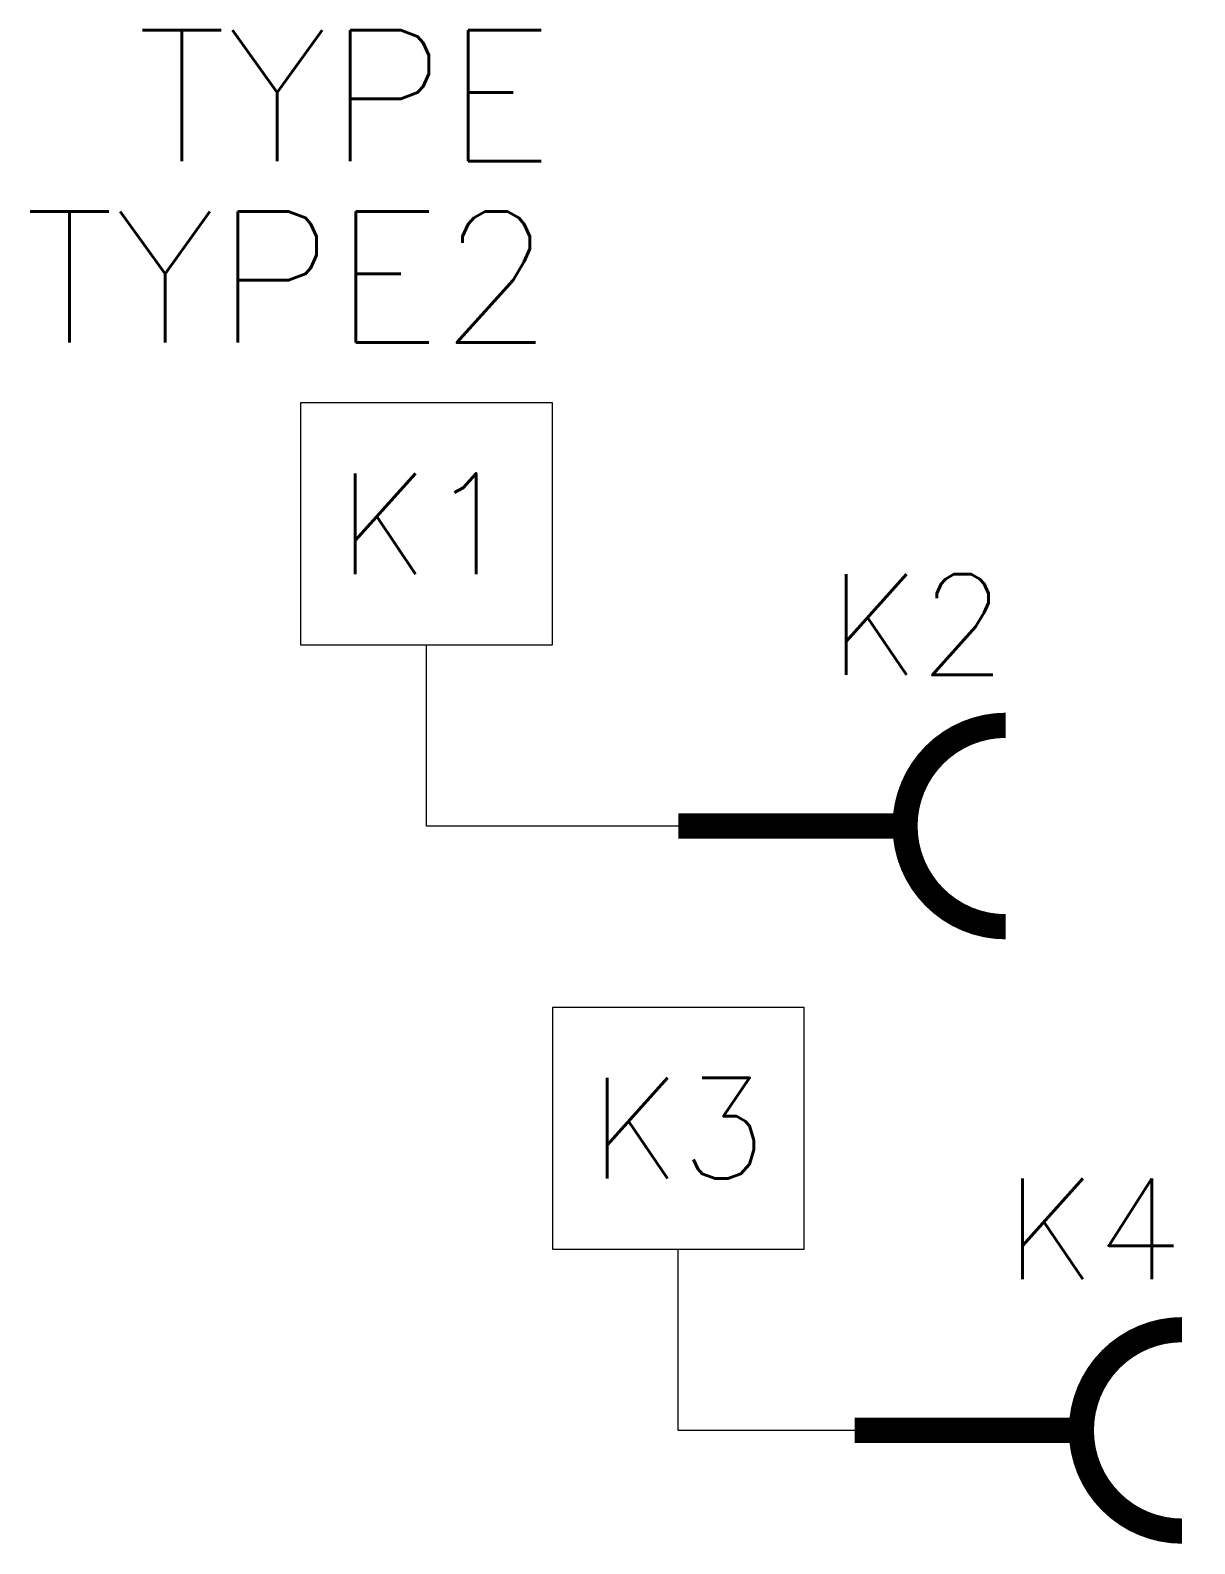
# Model space of a CAD drawing. Extents: x 67.1 to 90.2, y 33.7 to 63.8.
import ezdxf
from ezdxf.enums import TextEntityAlignment as Align

# ---------------------------------------------------------------- set-up
doc = ezdxf.new("R2010")
doc.units = 0
doc.layers.get('0').update_dxf_attribs({"linetype": 'CONTINUOUS'})
doc.layers.add('1', color=8, linetype='CONTINUOUS')
doc.layers.add('3', color=30, linetype='CONTINUOUS')
doc.styles.get("Standard").update_dxf_attribs({"font": 'txt.shx'})

msp = doc.modelspace()

# ---------------------------------------------------------------- linework, layer by layer
at = {"color": 0}
for p, q in [((75, 48), (75, 51.6)), ((80, 48), (75, 48)), ((80, 36), (80, 39.6)), ((83.5, 36), (80, 36))]:
    msp.add_line(p, q, dxfattribs=at)
at = {"layer": '1', "color": 0}
for p, q in [((72.5, 56.4), (72.5, 51.6)), ((77.5, 56.4), (72.5, 56.4)), ((77.5, 51.6), (77.5, 56.4)), ((72.5, 51.6), (77.5, 51.6)), ((77.5, 44.4), (77.5, 39.6)), ((82.5, 44.4), (77.5, 44.4)), ((82.5, 39.6), (82.5, 44.4)), ((77.5, 39.6), (82.5, 39.6))]:
    msp.add_line(p, q, dxfattribs=at)
at = {"layer": '1', "color": 0, "const_width": 0.5}
for points in [[(86.5, 50, 1), (86.5, 46, 1)], [(90, 38, 1), (90, 34, 1)]]:
    msp.add_lwpolyline(points, format="xyb", dxfattribs=at)
for points in [[(80, 48), (84.5, 48)], [(83.5, 36), (88, 36)]]:
    msp.add_lwpolyline(points, dxfattribs=at)

# ---------------------------------------------------------------- texts
at = {"layer": '1', "color": 0}
for tag, text, p in [('TYPE', 'Universele voet', (77.5, 61.2)), ('TYPE2', 'type GDK999G', (77.5, 57.6))]:
    msp.add_attdef(tag, text=text, height=2.6, dxfattribs=at).set_placement(p, align=Align.RIGHT)
at = {"layer": '3', "color": 0}
for tag, text, p in [('K1', '1', (75, 54)), ('K3', '2', (80, 42))]:
    msp.add_attdef(tag, text=text, height=2, dxfattribs=at).set_placement(p, align=Align.MIDDLE)
for tag, text, p in [('K2', '1', (86.5, 51)), ('K4', '2', (90, 39))]:
    msp.add_attdef(tag, text=text, height=2, dxfattribs=at).set_placement(p, align=Align.RIGHT)

doc.saveas('drawing.dxf')
